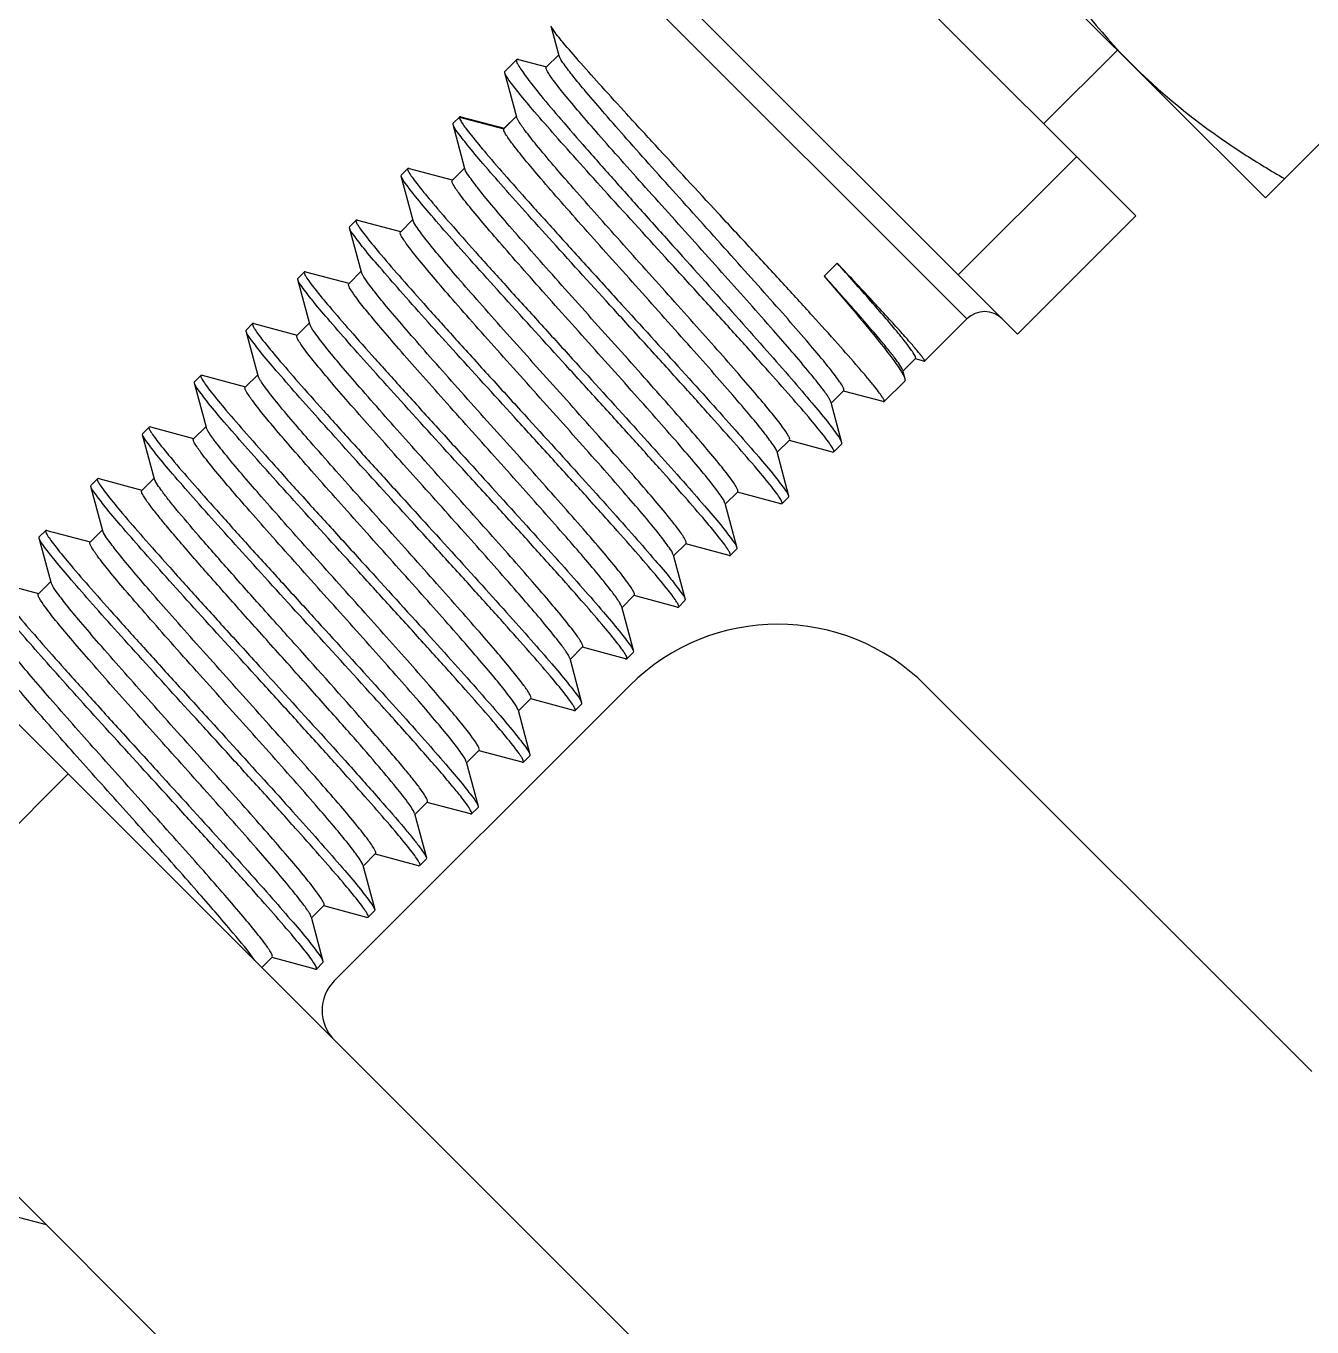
# Model space of a CAD drawing. Extents: x 1725261 to 1937680, y 860327 to 1571294.
# Drawn here: x 1848208.7 to 1848460.2, y 1236233.6 to 1236488.2 of the extents above; entities that cross this region are included whole.
import ezdxf

# ---------------------------------------------------------------- set-up
doc = ezdxf.new("R2010")
doc.units = 0
doc.header["$LTSCALE"] = 1000
doc.header["$MEASUREMENT"] = 0

msp = doc.modelspace()

# ---------------------------------------------------------------- linework, layer by layer
for p, q in [((1848347.02, 1236558.67), (1848451.1, 1236454.59)), ((1848425.73, 1236451.05), (1848343.48, 1236533.3)), ((1848402.6, 1236427.92), (1848320.35, 1236510.17)), ((1848392.7, 1236430.88), (1848323.31, 1236500.27)), ((1848494.47, 1236497.96), (1848451.1, 1236454.59)), ((1848312.95, 1236482.38), (1848311.38, 1236488.2)), ((1848302.34, 1236479.29), (1848304.66, 1236481.62)), ((1848305.02, 1236481.65), (1848304.66, 1236481.62)), ((1848305.02, 1236481.65), (1848310.46, 1236480.2)), ((1848310.44, 1236480.12), (1848312.9, 1236482.58)), ((1848422.19, 1236483.5), (1848407.73, 1236469.04)), ((1848302.3, 1236479.23), (1848302.34, 1236479.29)), ((1848302.32, 1236479.05), (1848302.3, 1236479.23)), ((1848304.65, 1236470.36), (1848302.32, 1236479.05)), ((1848292.2, 1236468.93), (1848292.22, 1236469.18)), ((1848294.53, 1236460.24), (1848292.2, 1236468.93)), ((1848292.22, 1236469.18), (1848293.43, 1236470.39)), ((1848293.48, 1236470.44), (1848293.45, 1236470.37)), ((1848293.45, 1236470.37), (1848302.11, 1236468.06)), ((1848293.72, 1236470.46), (1848293.48, 1236470.44)), ((1848293.72, 1236470.46), (1848302.17, 1236468.21)), ((1848302.11, 1236468.06), (1848304.64, 1236470.59)), ((1848302.14, 1236468.12), (1848304.6, 1236470.57)), ((1848302.11, 1236468.06), (1848302.14, 1236468.12)), ((1848414.16, 1236462.61), (1848391.03, 1236439.48)), ((1848282.08, 1236458.81), (1848282.1, 1236459.06)), ((1848284.41, 1236450.12), (1848282.08, 1236458.81)), ((1848282.1, 1236459.06), (1848283.36, 1236460.32)), ((1848283.6, 1236460.34), (1848283.36, 1236460.32)), ((1848283.6, 1236460.34), (1848292.05, 1236458.09)), ((1848292.02, 1236458), (1848294.48, 1236460.45)), ((1848425.73, 1236451.05), (1848402.6, 1236427.92)), ((1848271.96, 1236448.69), (1848271.98, 1236448.94)), ((1848274.29, 1236440), (1848271.96, 1236448.69)), ((1848271.98, 1236448.94), (1848273.24, 1236450.2)), ((1848273.48, 1236450.22), (1848273.24, 1236450.2)), ((1848273.48, 1236450.22), (1848281.93, 1236447.97)), ((1848281.9, 1236447.88), (1848284.36, 1236450.33)), ((1848367.33, 1236441.81), (1848364.8, 1236439.28)), ((1848261.84, 1236438.58), (1848261.86, 1236438.82)), ((1848264.18, 1236429.88), (1848261.84, 1236438.58)), ((1848261.86, 1236438.82), (1848263.12, 1236440.08)), ((1848263.36, 1236440.1), (1848263.12, 1236440.08)), ((1848263.36, 1236440.1), (1848271.81, 1236437.85)), ((1848271.79, 1236437.76), (1848274.24, 1236440.21)), ((1848274.35, 1236439.85), (1848274.29, 1236440)), ((1848384.41, 1236422.6), (1848392.7, 1236430.88)), ((1848476.2, 1236082.55), (1848130.18, 1236428.57)), ((1848251.72, 1236428.46), (1848251.74, 1236428.7)), ((1848254.06, 1236419.76), (1848251.72, 1236428.46)), ((1848251.74, 1236428.7), (1848253, 1236429.96)), ((1848253.24, 1236429.98), (1848253, 1236429.96)), ((1848253.24, 1236429.98), (1848261.69, 1236427.73)), ((1848261.67, 1236427.64), (1848264.12, 1236430.09)), ((1848382.65, 1236423.12), (1848380.18, 1236420.66)), ((1848384.31, 1236422.59), (1848382.63, 1236423.04)), ((1848380.14, 1236420.84), (1848380.58, 1236419.17)), ((1848384.31, 1236422.59), (1848384.41, 1236422.6)), ((1848241.6, 1236418.34), (1848241.62, 1236418.58)), ((1848243.94, 1236409.64), (1848241.6, 1236418.34)), ((1848241.62, 1236418.58), (1848242.88, 1236419.84)), ((1848243.12, 1236419.86), (1848242.88, 1236419.84)), ((1848243.12, 1236419.86), (1848251.57, 1236417.61)), ((1848251.55, 1236417.52), (1848254, 1236419.97)), ((1848376.52, 1236414.7), (1848380.55, 1236418.73)), ((1848368.61, 1236416.86), (1848366.15, 1236414.41)), ((1848376.33, 1236414.69), (1848368.58, 1236416.77)), ((1848366.1, 1236414.61), (1848368.21, 1236406.67)), ((1848376.33, 1236414.69), (1848376.52, 1236414.7)), ((1848231.48, 1236408.22), (1848231.5, 1236408.46)), ((1848233.82, 1236399.52), (1848231.48, 1236408.22)), ((1848231.5, 1236408.46), (1848232.76, 1236409.72)), ((1848233, 1236409.74), (1848232.76, 1236409.72)), ((1848233, 1236409.74), (1848241.45, 1236407.49)), ((1848241.43, 1236407.4), (1848243.88, 1236409.85)), ((1848355.51, 1236404.94), (1848357.82, 1236396.23)), ((1848358.02, 1236407.18), (1848355.56, 1236404.73)), ((1848366.42, 1236404.83), (1848357.99, 1236407.09)), ((1848366.42, 1236404.83), (1848366.66, 1236404.85)), ((1848366.66, 1236404.85), (1848368.19, 1236406.37)), ((1848368.21, 1236406.67), (1848368.19, 1236406.37)), ((1848231.31, 1236397.28), (1848233.76, 1236399.73)), ((1848221.36, 1236398.1), (1848221.38, 1236398.34)), ((1848223.7, 1236389.4), (1848221.36, 1236398.1)), ((1848221.38, 1236398.34), (1848222.64, 1236399.6)), ((1848222.88, 1236399.62), (1848222.64, 1236399.6)), ((1848222.88, 1236399.62), (1848231.33, 1236397.37)), ((1848345.39, 1236394.82), (1848347.71, 1236386.11)), ((1848347.9, 1236397.06), (1848345.44, 1236394.61)), ((1848356.3, 1236394.71), (1848347.87, 1236396.97)), ((1848356.3, 1236394.71), (1848356.55, 1236394.73)), ((1848356.55, 1236394.73), (1848357.81, 1236395.99)), ((1848357.82, 1236396.23), (1848357.81, 1236395.99)), ((1848221.19, 1236387.16), (1848223.64, 1236389.62)), ((1848211.25, 1236387.98), (1848211.26, 1236388.22)), ((1848213.58, 1236379.29), (1848211.25, 1236387.98)), ((1848211.26, 1236388.22), (1848212.52, 1236389.48)), ((1848212.77, 1236389.5), (1848212.52, 1236389.48)), ((1848212.77, 1236389.5), (1848221.21, 1236387.25)), ((1848335.27, 1236384.7), (1848337.59, 1236375.99)), ((1848337.78, 1236386.95), (1848335.32, 1236384.49)), ((1848346.18, 1236384.59), (1848337.75, 1236386.85)), ((1848346.18, 1236384.59), (1848346.43, 1236384.61)), ((1848346.43, 1236384.61), (1848347.69, 1236385.87)), ((1848347.71, 1236386.11), (1848347.69, 1236385.87)), ((1848373.08, 1236093.15), (1848083.92, 1236382.31)), ((1848202.65, 1236379.38), (1848211.09, 1236377.13)), ((1848211.07, 1236377.04), (1848213.52, 1236379.5)), ((1848213.65, 1236379.09), (1848213.58, 1236379.29)), ((1848327.66, 1236376.83), (1848325.2, 1236374.37)), ((1848325.15, 1236374.58), (1848327.47, 1236365.87)), ((1848336.06, 1236374.47), (1848327.63, 1236376.74)), ((1848336.06, 1236374.47), (1848336.31, 1236374.49)), ((1848336.31, 1236374.49), (1848337.57, 1236375.75)), ((1848337.59, 1236375.99), (1848337.57, 1236375.75)), ((1848317.54, 1236366.71), (1848315.09, 1236364.25)), ((1848315.03, 1236364.46), (1848317.35, 1236355.75)), ((1848325.95, 1236364.35), (1848317.51, 1236366.62)), ((1848325.95, 1236364.35), (1848326.19, 1236364.37)), ((1848326.19, 1236364.37), (1848327.45, 1236365.63)), ((1848327.47, 1236365.87), (1848327.45, 1236365.63)), ((1848326.8, 1236359.16), (1848268.97, 1236301.34)), ((1848460.21, 1236283.57), (1848384.62, 1236359.16)), ((1848307.42, 1236356.59), (1848304.97, 1236354.13)), ((1848315.83, 1236354.23), (1848307.39, 1236356.5)), ((1848304.91, 1236354.34), (1848307.23, 1236345.63)), ((1848315.83, 1236354.23), (1848316.07, 1236354.25)), ((1848316.07, 1236354.25), (1848317.33, 1236355.51)), ((1848317.35, 1236355.75), (1848317.33, 1236355.51)), ((1848297.3, 1236346.47), (1848294.85, 1236344.02)), ((1848305.71, 1236344.11), (1848297.28, 1236346.38)), ((1848294.79, 1236344.22), (1848294.73, 1236344.4)), ((1848294.79, 1236344.22), (1848297.11, 1236335.52)), ((1848305.71, 1236344.11), (1848305.95, 1236344.13)), ((1848305.95, 1236344.13), (1848307.21, 1236345.39)), ((1848307.23, 1236345.63), (1848307.21, 1236345.39)), ((1848170.65, 1236295.57), (1848216.91, 1236341.83)), ((1848287.18, 1236336.35), (1848284.73, 1236333.9)), ((1848295.59, 1236334), (1848287.16, 1236336.26)), ((1848284.67, 1236334.11), (1848286.99, 1236325.4)), ((1848295.59, 1236334), (1848295.83, 1236334.01)), ((1848295.83, 1236334.01), (1848297.09, 1236335.27)), ((1848297.11, 1236335.52), (1848297.09, 1236335.27)), ((1848277.06, 1236326.23), (1848274.61, 1236323.78)), ((1848285.47, 1236323.88), (1848277.04, 1236326.14)), ((1848274.55, 1236323.99), (1848276.87, 1236315.28)), ((1848285.47, 1236323.88), (1848285.71, 1236323.89)), ((1848285.71, 1236323.89), (1848286.97, 1236325.16)), ((1848286.99, 1236325.4), (1848286.97, 1236325.16)), ((1848266.94, 1236316.11), (1848264.49, 1236313.66)), ((1848275.35, 1236313.76), (1848266.92, 1236316.02)), ((1848264.43, 1236313.87), (1848266.75, 1236305.16)), ((1848275.35, 1236313.76), (1848275.59, 1236313.77)), ((1848275.59, 1236313.77), (1848276.85, 1236315.04)), ((1848276.87, 1236315.28), (1848276.85, 1236315.04)), ((1848256.82, 1236305.99), (1848254.79, 1236303.96)), ((1848265.23, 1236303.64), (1848256.8, 1236305.9)), ((1848265.23, 1236303.64), (1848265.47, 1236303.65)), ((1848265.47, 1236303.65), (1848266.73, 1236304.92)), ((1848266.75, 1236305.16), (1848266.73, 1236304.92)), ((1848212.65, 1236253.57), (1848206.2, 1236255.31))]:
    msp.add_line(p, q)
for centre, radius, start, end in [((1848396.17, 1236427.41), 4.91, 45, 135), ((1848355.71, 1236330.25), 40.89, 45, 135), ((1848274.75, 1236295.56), 8.18, 135, 225)]:
    msp.add_arc(centre, radius, start, end)
for points, knots in [([(1848402.81, 1236510.38), (1848404.37, 1236507.68), (1848410.8, 1236497.07), (1848418.51, 1236487.18), (1848425.08, 1236480.61)], [0, 0, 0, 0, 0.251266, 1, 1, 1, 1]), ([(1848344.03, 1236451.6), (1848339.94, 1236456.02), (1848333.99, 1236462.46), (1848326.41, 1236470.71), (1848321.55, 1236476.05), (1848317.52, 1236480.55), (1848314.47, 1236484.07), (1848312.58, 1236486.34), (1848311.7, 1236487.6), (1848311.43, 1236488.03), (1848311.38, 1236488.2)], [0, 0, 0, 0, 0.368142, 0.535897, 0.684709, 0.809342, 0.905414, 0.969598, 0.989056, 1, 1, 1, 1]), ([(1848304.66, 1236481.62), (1848304.58, 1236481.54), (1848304.66, 1236481.09), (1848305, 1236480.46), (1848305.66, 1236479.42), (1848307.1, 1236477.43), (1848309.68, 1236474.21), (1848313.58, 1236469.6), (1848318.41, 1236464.04), (1848323.97, 1236457.76), (1848330.03, 1236450.97), (1848334.22, 1236446.3), (1848336.35, 1236443.93)], [0, 0, 0, 0, 0.007287, 0.022596, 0.046895, 0.080168, 0.172563, 0.296519, 0.44737, 0.619385, 0.805971, 1, 1, 1, 1]), ([(1848368.61, 1236416.86), (1848368.68, 1236416.93), (1848368.6, 1236417.31), (1848368.31, 1236417.84), (1848367.76, 1236418.71), (1848366.54, 1236420.37), (1848364.37, 1236423.07), (1848361.08, 1236426.95), (1848357.02, 1236431.62), (1848352.33, 1236436.91), (1848347.21, 1236442.64), (1848340.08, 1236450.58), (1848333.04, 1236458.4), (1848326.38, 1236465.88), (1848322.08, 1236470.78), (1848318.51, 1236474.95), (1848315.74, 1236478.26), (1848313.99, 1236480.61), (1848313.09, 1236481.88), (1848312.95, 1236482.38)], [0, 0, 0, 0, 0.003461, 0.010825, 0.022535, 0.038573, 0.083113, 0.142879, 0.21566, 0.298761, 0.389116, 0.483412, 0.670116, 0.755815, 0.832283, 0.896851, 0.947308, 0.981997, 1, 1, 1, 1]), ([(1848334.5, 1236442.07), (1848330.49, 1236446.48), (1848324.64, 1236452.89), (1848317.2, 1236461.14), (1848312.42, 1236466.5), (1848308.45, 1236471.06), (1848305.38, 1236474.65), (1848303.47, 1236477.19), (1848302.46, 1236478.53), (1848302.32, 1236479.05)], [0, 0, 0, 0, 0.36438, 0.530796, 0.678891, 0.803581, 0.9006, 0.966696, 1, 1, 1, 1]), ([(1848365.74, 1236415.36), (1848365.33, 1236416.06), (1848364.1, 1236417.71), (1848360.53, 1236422.16), (1848354.19, 1236429.45), (1848345.13, 1236439.62), (1848336.75, 1236448.93), (1848329.94, 1236456.52), (1848325.16, 1236461.88), (1848320.84, 1236466.77), (1848317.15, 1236471.03), (1848314.19, 1236474.56), (1848312.08, 1236477.18), (1848310.88, 1236478.9), (1848310.43, 1236479.72), (1848310.38, 1236480.06), (1848310.44, 1236480.12)], [0, 0, 0, 0, 0.028348, 0.07231, 0.200737, 0.367922, 0.551326, 0.641466, 0.726551, 0.80379, 0.870677, 0.92508, 0.96531, 0.990227, 0.996843, 1, 1, 1, 1]), ([(1848425.08, 1236480.61), (1848431.65, 1236474.04), (1848441.54, 1236466.33), (1848452.15, 1236459.9), (1848454.85, 1236458.34)], [0, 0, 0, 0, 0.748734, 1, 1, 1, 1]), ([(1848324.38, 1236431.95), (1848320.37, 1236436.36), (1848314.52, 1236442.77), (1848307.08, 1236451.02), (1848302.3, 1236456.38), (1848298.33, 1236460.94), (1848295.26, 1236464.53), (1848293.36, 1236467.07), (1848292.34, 1236468.41), (1848292.2, 1236468.93)], [0, 0, 0, 0, 0.364381, 0.5308, 0.678899, 0.803591, 0.900607, 0.966701, 1, 1, 1, 1]), ([(1848293.45, 1236470.37), (1848293.41, 1236470.24), (1848293.62, 1236469.81), (1848294.03, 1236469.1), (1848294.79, 1236468.06), (1848296.34, 1236466.05), (1848299.02, 1236462.86), (1848302.98, 1236458.3), (1848307.83, 1236452.85), (1848313.37, 1236446.7), (1848319.39, 1236440.08), (1848323.53, 1236435.53), (1848325.64, 1236433.21)], [0, 0, 0, 0, 0.00868, 0.025879, 0.051887, 0.086569, 0.180747, 0.305089, 0.45505, 0.625126, 0.809034, 1, 1, 1, 1]), ([(1848305, 1236469.62), (1848304.96, 1236469.7), (1848304.82, 1236469.93), (1848304.7, 1236470.18), (1848304.65, 1236470.36)], [0, 0, 0, 0, 0.313787, 1, 1, 1, 1]), ([(1848358.02, 1236407.18), (1848358.08, 1236407.25), (1848358.03, 1236407.58), (1848357.6, 1236408.39), (1848356.43, 1236410.08), (1848354.38, 1236412.66), (1848351.51, 1236416.11), (1848347.93, 1236420.25), (1848343.76, 1236425), (1848339.16, 1236430.18), (1848332.62, 1236437.49), (1848324.6, 1236446.43), (1848315.97, 1236456.16), (1848309.94, 1236463.12), (1848306.56, 1236467.37), (1848305.39, 1236468.96), (1848305, 1236469.62)], [0, 0, 0, 0, 0.003296, 0.010079, 0.03549, 0.076381, 0.131511, 0.19909, 0.276886, 0.362322, 0.452558, 0.635372, 0.801219, 0.928261, 0.971785, 1, 1, 1, 1]), ([(1848355.51, 1236404.94), (1848355.38, 1236405.43), (1848354.5, 1236406.67), (1848352.82, 1236408.97), (1848350.16, 1236412.17), (1848346.74, 1236416.19), (1848342.63, 1236420.88), (1848336.29, 1236428.04), (1848329.6, 1236435.51), (1848322.83, 1236443.07), (1848317.96, 1236448.53), (1848313.5, 1236453.59), (1848309.61, 1236458.06), (1848306.45, 1236461.81), (1848304.33, 1236464.44), (1848303.11, 1236466.1), (1848302.53, 1236466.97), (1848302.2, 1236467.57), (1848302.07, 1236467.94), (1848302.11, 1236468.06)], [0, 0, 0, 0, 0.018431, 0.053472, 0.104134, 0.168694, 0.244894, 0.330055, 0.515024, 0.608298, 0.697696, 0.780063, 0.852494, 0.912444, 0.95783, 0.974565, 0.987157, 0.995562, 1, 1, 1, 1]), ([(1848314.26, 1236421.83), (1848310.25, 1236426.24), (1848304.4, 1236432.65), (1848296.96, 1236440.9), (1848292.18, 1236446.26), (1848288.22, 1236450.82), (1848285.14, 1236454.41), (1848283.24, 1236456.95), (1848282.22, 1236458.29), (1848282.08, 1236458.81)], [0, 0, 0, 0, 0.364381, 0.530796, 0.678894, 0.80359, 0.900609, 0.966703, 1, 1, 1, 1]), ([(1848283.36, 1236460.32), (1848283.28, 1236460.24), (1848283.42, 1236459.81), (1848283.77, 1236459.23), (1848284.46, 1236458.21), (1848285.95, 1236456.28), (1848288.58, 1236453.11), (1848292.54, 1236448.55), (1848297.42, 1236443.05), (1848303.04, 1236436.82), (1848309.15, 1236430.09), (1848313.37, 1236425.46), (1848315.52, 1236423.09)], [0, 0, 0, 0, 0.006599, 0.021626, 0.045784, 0.078991, 0.171388, 0.295465, 0.44652, 0.61879, 0.805664, 1, 1, 1, 1]), ([(1848347.9, 1236397.06), (1848347.96, 1236397.13), (1848347.9, 1236397.49), (1848347.43, 1236398.36), (1848346.16, 1236400.17), (1848343.94, 1236402.94), (1848340.83, 1236406.64), (1848336.99, 1236411.08), (1848332.54, 1236416.13), (1848327.66, 1236421.61), (1848320.83, 1236429.24), (1848314.06, 1236436.79), (1848307.63, 1236444.04), (1848303.46, 1236448.81), (1848299.98, 1236452.89), (1848297.27, 1236456.15), (1848295.56, 1236458.48), (1848294.67, 1236459.74), (1848294.53, 1236460.24)], [0, 0, 0, 0, 0.003453, 0.010691, 0.037881, 0.081592, 0.14037, 0.212138, 0.294327, 0.383985, 0.477885, 0.664852, 0.751185, 0.82854, 0.894141, 0.945651, 0.981282, 1, 1, 1, 1]), ([(1848345.39, 1236394.82), (1848345.25, 1236395.32), (1848344.36, 1236396.58), (1848342.65, 1236398.91), (1848339.95, 1236402.16), (1848336.47, 1236406.25), (1848332.29, 1236411.01), (1848325.87, 1236418.26), (1848319.1, 1236425.82), (1848312.27, 1236433.44), (1848307.39, 1236438.93), (1848302.94, 1236443.98), (1848299.09, 1236448.42), (1848295.98, 1236452.12), (1848293.76, 1236454.89), (1848292.49, 1236456.71), (1848292.02, 1236457.57), (1848291.96, 1236457.93), (1848292.02, 1236458)], [0, 0, 0, 0, 0.01868, 0.054278, 0.105764, 0.171349, 0.248695, 0.335028, 0.522011, 0.615926, 0.705601, 0.787809, 0.859594, 0.918387, 0.96211, 0.989307, 0.996546, 1, 1, 1, 1]), ([(1848376.52, 1236414.7), (1848376.6, 1236414.78), (1848376.43, 1236415.2), (1848376.08, 1236415.76), (1848375.36, 1236416.76), (1848374.36, 1236418.02), (1848373.04, 1236419.61), (1848370.73, 1236422.31), (1848367.19, 1236426.32), (1848362.27, 1236431.78), (1848356.61, 1236437.97), (1848350.45, 1236444.66), (1848346.2, 1236449.26), (1848344.03, 1236451.6)], [0, 0, 0, 0, 0.006287, 0.021187, 0.045277, 0.078448, 0.120429, 0.17084, 0.294962, 0.446101, 0.618491, 0.80551, 1, 1, 1, 1]), ([(1848304.14, 1236411.71), (1848300.13, 1236416.12), (1848294.28, 1236422.53), (1848286.84, 1236430.78), (1848282.06, 1236436.14), (1848278.1, 1236440.7), (1848275.02, 1236444.29), (1848273.12, 1236446.83), (1848272.1, 1236448.17), (1848271.96, 1236448.69)], [0, 0, 0, 0, 0.364389, 0.530808, 0.678904, 0.803593, 0.90061, 0.966703, 1, 1, 1, 1]), ([(1848273.24, 1236450.2), (1848273.16, 1236450.12), (1848273.3, 1236449.69), (1848273.65, 1236449.11), (1848274.34, 1236448.09), (1848275.83, 1236446.16), (1848278.46, 1236442.99), (1848282.42, 1236438.43), (1848287.3, 1236432.93), (1848292.92, 1236426.7), (1848299.03, 1236419.97), (1848303.25, 1236415.34), (1848305.4, 1236412.98)], [0, 0, 0, 0, 0.006599, 0.021626, 0.045783, 0.07899, 0.171389, 0.295471, 0.446525, 0.618791, 0.805663, 1, 1, 1, 1]), ([(1848337.78, 1236386.95), (1848337.84, 1236387.01), (1848337.78, 1236387.37), (1848337.31, 1236388.24), (1848336.04, 1236390.05), (1848333.82, 1236392.82), (1848330.71, 1236396.52), (1848326.87, 1236400.96), (1848322.42, 1236406.01), (1848317.54, 1236411.49), (1848310.71, 1236419.12), (1848303.94, 1236426.67), (1848297.52, 1236433.92), (1848293.34, 1236438.69), (1848289.86, 1236442.77), (1848287.15, 1236446.03), (1848285.44, 1236448.36), (1848284.55, 1236449.62), (1848284.41, 1236450.12)], [0, 0, 0, 0, 0.003453, 0.010691, 0.03788, 0.081592, 0.14037, 0.212137, 0.294327, 0.383985, 0.477885, 0.664851, 0.751185, 0.82854, 0.894141, 0.945652, 0.981282, 1, 1, 1, 1]), ([(1848335.27, 1236384.7), (1848335.14, 1236385.2), (1848334.25, 1236386.46), (1848332.53, 1236388.79), (1848329.83, 1236392.05), (1848326.35, 1236396.13), (1848322.17, 1236400.89), (1848315.75, 1236408.14), (1848308.98, 1236415.7), (1848302.15, 1236423.33), (1848297.27, 1236428.81), (1848292.82, 1236433.86), (1848288.97, 1236438.3), (1848285.87, 1236442), (1848283.65, 1236444.77), (1848282.37, 1236446.59), (1848281.9, 1236447.45), (1848281.84, 1236447.81), (1848281.9, 1236447.88)], [0, 0, 0, 0, 0.01868, 0.054279, 0.105765, 0.171349, 0.248696, 0.335028, 0.522011, 0.615926, 0.705601, 0.787809, 0.859594, 0.918386, 0.962109, 0.989307, 0.996546, 1, 1, 1, 1]), ([(1848336.35, 1236443.93), (1848340.32, 1236439.51), (1848346.1, 1236433.09), (1848353.44, 1236424.82), (1848358.17, 1236419.43), (1848362.1, 1236414.84), (1848365.15, 1236411.2), (1848367.06, 1236408.6), (1848368.06, 1236407.21), (1848368.21, 1236406.67)], [0, 0, 0, 0, 0.362585, 0.528363, 0.676115, 0.800828, 0.898293, 0.965295, 1, 1, 1, 1]), ([(1848366.66, 1236404.85), (1848366.74, 1236404.92), (1848366.61, 1236405.35), (1848366.26, 1236405.94), (1848365.56, 1236406.95), (1848364.07, 1236408.89), (1848361.44, 1236412.06), (1848357.49, 1236416.61), (1848352.6, 1236422.11), (1848346.99, 1236428.34), (1848340.87, 1236435.08), (1848336.65, 1236439.71), (1848334.5, 1236442.07)], [0, 0, 0, 0, 0.006599, 0.021626, 0.045784, 0.078991, 0.171388, 0.295465, 0.446519, 0.61879, 0.805664, 1, 1, 1, 1]), ([(1848384.41, 1236422.6), (1848384.45, 1236422.63), (1848384.38, 1236422.83), (1848384.21, 1236423.1), (1848383.88, 1236423.57), (1848383.16, 1236424.48), (1848381.88, 1236425.99), (1848379.92, 1236428.21), (1848377.42, 1236430.97), (1848374.43, 1236434.21), (1848371.02, 1236437.88), (1848368.6, 1236440.46), (1848367.33, 1236441.81)], [0, 0, 0, 0, 0.005738, 0.019134, 0.040805, 0.070779, 0.155209, 0.27106, 0.416301, 0.588313, 0.78408, 1, 1, 1, 1]), ([(1848382.65, 1236423.12), (1848382.77, 1236423.25), (1848382.41, 1236423.96), (1848381.81, 1236424.89), (1848380.52, 1236426.59), (1848378.78, 1236428.73), (1848376.52, 1236431.4), (1848372.67, 1236435.83), (1848369.54, 1236439.34), (1848367.33, 1236441.81)], [0, 0, 0, 0, 0.021147, 0.073565, 0.158215, 0.273875, 0.418588, 0.589838, 1, 1, 1, 1]), ([(1848294.02, 1236401.59), (1848290.01, 1236406), (1848284.16, 1236412.41), (1848276.72, 1236420.66), (1848271.94, 1236426.02), (1848267.98, 1236430.58), (1848264.91, 1236434.18), (1848263, 1236436.71), (1848261.98, 1236438.05), (1848261.84, 1236438.58)], [0, 0, 0, 0, 0.364379, 0.530797, 0.678896, 0.80359, 0.900607, 0.966701, 1, 1, 1, 1]), ([(1848263.12, 1236440.08), (1848263.04, 1236440), (1848263.18, 1236439.57), (1848263.53, 1236438.99), (1848264.22, 1236437.97), (1848265.71, 1236436.04), (1848268.34, 1236432.87), (1848272.3, 1236428.31), (1848277.18, 1236422.81), (1848282.8, 1236416.58), (1848288.91, 1236409.85), (1848293.13, 1236405.22), (1848295.29, 1236402.86)], [0, 0, 0, 0, 0.006598, 0.021624, 0.045781, 0.078987, 0.171384, 0.29546, 0.44651, 0.618781, 0.80566, 1, 1, 1, 1]), ([(1848327.66, 1236376.83), (1848327.72, 1236376.89), (1848327.67, 1236377.24), (1848327.21, 1236378.1), (1848325.96, 1236379.88), (1848323.79, 1236382.6), (1848320.74, 1236386.23), (1848316.97, 1236390.59), (1848312.59, 1236395.56), (1848307.78, 1236400.97), (1848301.03, 1236408.51), (1848294.31, 1236416.01), (1848287.9, 1236423.23), (1848283.7, 1236428.02), (1848280.15, 1236432.16), (1848277.37, 1236435.5), (1848275.51, 1236437.96), (1848274.56, 1236439.3), (1848274.35, 1236439.85)], [0, 0, 0, 0, 0.003411, 0.010523, 0.037228, 0.080172, 0.137959, 0.208589, 0.289589, 0.378106, 0.47102, 0.656885, 0.743278, 0.821187, 0.887872, 0.941003, 0.97876, 1, 1, 1, 1]), ([(1848380.14, 1236420.84), (1848380.06, 1236421.12), (1848379.63, 1236421.82), (1848378.76, 1236423.07), (1848377.4, 1236424.79), (1848374.78, 1236427.97), (1848370.54, 1236432.86), (1848366.86, 1236436.98), (1848364.8, 1236439.28)], [0, 0, 0, 0, 0.036338, 0.100465, 0.191874, 0.309308, 0.615028, 1, 1, 1, 1]), ([(1848364.8, 1236439.28), (1848366.9, 1236436.84), (1848370.67, 1236432.43), (1848375.49, 1236426.56), (1848378.55, 1236422.64), (1848380.04, 1236420.35), (1848380.49, 1236419.52), (1848380.58, 1236419.17)], [0, 0, 0, 0, 0.376924, 0.679521, 0.890722, 0.958383, 1, 1, 1, 1]), ([(1848324.74, 1236375.42), (1848324.32, 1236376.1), (1848323.13, 1236377.73), (1848319.68, 1236382.02), (1848313.63, 1236389.01), (1848304.99, 1236398.74), (1848297, 1236407.65), (1848290.49, 1236414.93), (1848285.92, 1236420.08), (1848281.78, 1236424.79), (1848278.23, 1236428.91), (1848275.38, 1236432.33), (1848273.35, 1236434.88), (1848272.19, 1236436.56), (1848271.77, 1236437.37), (1848271.72, 1236437.69), (1848271.79, 1236437.76)], [0, 0, 0, 0, 0.029221, 0.073567, 0.201629, 0.367682, 0.550054, 0.639909, 0.724906, 0.802249, 0.869396, 0.924152, 0.964754, 0.989983, 0.99672, 1, 1, 1, 1]), ([(1848325.64, 1236433.21), (1848329.66, 1236428.81), (1848335.51, 1236422.39), (1848342.95, 1236414.14), (1848347.73, 1236408.78), (1848351.69, 1236404.22), (1848354.76, 1236400.63), (1848356.67, 1236398.09), (1848357.68, 1236396.76), (1848357.82, 1236396.23)], [0, 0, 0, 0, 0.36446, 0.530907, 0.67902, 0.803709, 0.900704, 0.966759, 1, 1, 1, 1]), ([(1848356.55, 1236394.73), (1848356.62, 1236394.8), (1848356.49, 1236395.24), (1848356.14, 1236395.82), (1848355.44, 1236396.83), (1848353.95, 1236398.77), (1848351.32, 1236401.94), (1848347.37, 1236406.49), (1848342.48, 1236411.99), (1848336.87, 1236418.22), (1848330.75, 1236424.96), (1848326.53, 1236429.59), (1848324.38, 1236431.95)], [0, 0, 0, 0, 0.006598, 0.021625, 0.04578, 0.078987, 0.171384, 0.295461, 0.446512, 0.618782, 0.805661, 1, 1, 1, 1]), ([(1848283.9, 1236391.47), (1848279.89, 1236395.88), (1848274.04, 1236402.3), (1848266.61, 1236410.54), (1848261.82, 1236415.9), (1848257.86, 1236420.46), (1848254.79, 1236424.06), (1848252.88, 1236426.59), (1848251.86, 1236427.93), (1848251.72, 1236428.46)], [0, 0, 0, 0, 0.364384, 0.5308, 0.678898, 0.803592, 0.90061, 0.966703, 1, 1, 1, 1]), ([(1848253, 1236429.96), (1848252.92, 1236429.88), (1848253.06, 1236429.45), (1848253.41, 1236428.87), (1848254.1, 1236427.85), (1848255.59, 1236425.92), (1848258.23, 1236422.75), (1848262.18, 1236418.19), (1848267.07, 1236412.69), (1848272.68, 1236406.46), (1848278.79, 1236399.73), (1848283.01, 1236395.1), (1848285.17, 1236392.74)], [0, 0, 0, 0, 0.006599, 0.021626, 0.045785, 0.078991, 0.171389, 0.295468, 0.446524, 0.618793, 0.805664, 1, 1, 1, 1]), ([(1848317.54, 1236366.71), (1848317.6, 1236366.77), (1848317.55, 1236367.11), (1848317.1, 1236367.95), (1848315.88, 1236369.7), (1848313.76, 1236372.37), (1848310.77, 1236375.93), (1848307.07, 1236380.22), (1848302.77, 1236385.1), (1848298.04, 1236390.43), (1848291.36, 1236397.89), (1848283.26, 1236406.93), (1848275.64, 1236415.52), (1848270.48, 1236421.51), (1848267.61, 1236424.94), (1848265.62, 1236427.51), (1848264.59, 1236428.95), (1848264.31, 1236429.54)], [0, 0, 0, 0, 0.003368, 0.010354, 0.036572, 0.078742, 0.135528, 0.20501, 0.284805, 0.372166, 0.464077, 0.64881, 0.81371, 0.881483, 0.936251, 0.976167, 1, 1, 1, 1]), ([(1848314.77, 1236365.05), (1848314.41, 1236365.69), (1848313.29, 1236367.23), (1848309.99, 1236371.41), (1848304, 1236378.32), (1848295.38, 1236388.06), (1848287.33, 1236397.03), (1848280.75, 1236404.39), (1848276.1, 1236409.62), (1848271.88, 1236414.42), (1848268.26, 1236418.61), (1848265.35, 1236422.1), (1848263.27, 1236424.71), (1848262.09, 1236426.42), (1848261.65, 1236427.24), (1848261.6, 1236427.57), (1848261.67, 1236427.64)], [0, 0, 0, 0, 0.02672, 0.069018, 0.194536, 0.360069, 0.543539, 0.634344, 0.720433, 0.798907, 0.86713, 0.922821, 0.964145, 0.989828, 0.99668, 1, 1, 1, 1]), ([(1848315.52, 1236423.09), (1848319.54, 1236418.69), (1848325.39, 1236412.27), (1848332.83, 1236404.02), (1848337.61, 1236398.66), (1848341.57, 1236394.1), (1848344.65, 1236390.51), (1848346.55, 1236387.97), (1848347.57, 1236386.64), (1848347.71, 1236386.11)], [0, 0, 0, 0, 0.364466, 0.530913, 0.679023, 0.803712, 0.900708, 0.966761, 1, 1, 1, 1]), ([(1848346.43, 1236384.61), (1848346.5, 1236384.69), (1848346.37, 1236385.12), (1848346.02, 1236385.7), (1848345.32, 1236386.71), (1848343.83, 1236388.65), (1848341.2, 1236391.82), (1848337.25, 1236396.38), (1848332.36, 1236401.88), (1848326.75, 1236408.11), (1848320.63, 1236414.84), (1848316.41, 1236419.47), (1848314.26, 1236421.83)], [0, 0, 0, 0, 0.006599, 0.021626, 0.045783, 0.078991, 0.17139, 0.295472, 0.446528, 0.618793, 0.805664, 1, 1, 1, 1]), ([(1848273.78, 1236381.36), (1848269.77, 1236385.76), (1848263.92, 1236392.18), (1848256.49, 1236400.42), (1848251.7, 1236405.78), (1848247.74, 1236410.34), (1848244.67, 1236413.94), (1848242.76, 1236416.47), (1848241.74, 1236417.81), (1848241.6, 1236418.34)], [0, 0, 0, 0, 0.364389, 0.530808, 0.678905, 0.803593, 0.900609, 0.966702, 1, 1, 1, 1]), ([(1848242.88, 1236419.84), (1848242.81, 1236419.76), (1848242.94, 1236419.33), (1848243.29, 1236418.75), (1848243.98, 1236417.74), (1848245.47, 1236415.8), (1848248.11, 1236412.63), (1848252.06, 1236408.07), (1848256.95, 1236402.57), (1848262.56, 1236396.35), (1848268.67, 1236389.61), (1848272.9, 1236384.98), (1848275.05, 1236382.62)], [0, 0, 0, 0, 0.006599, 0.021626, 0.045782, 0.078989, 0.171387, 0.295468, 0.446521, 0.618788, 0.805663, 1, 1, 1, 1]), ([(1848254.3, 1236419.21), (1848254.27, 1236419.26), (1848254.18, 1236419.44), (1848254.09, 1236419.63), (1848254.06, 1236419.76)], [0, 0, 0, 0, 0.304527, 1, 1, 1, 1]), ([(1848307.42, 1236356.59), (1848307.48, 1236356.65), (1848307.43, 1236356.99), (1848307, 1236357.81), (1848305.81, 1236359.53), (1848303.72, 1236362.14), (1848300.81, 1236365.64), (1848297.17, 1236369.84), (1848292.95, 1236374.65), (1848288.29, 1236379.89), (1848281.7, 1236387.27), (1848273.64, 1236396.25), (1848265.02, 1236405.98), (1848259.04, 1236412.88), (1848255.76, 1236417.05), (1848254.65, 1236418.57), (1848254.3, 1236419.21)], [0, 0, 0, 0, 0.003326, 0.010193, 0.035938, 0.077359, 0.133176, 0.201544, 0.28017, 0.366406, 0.457339, 0.640956, 0.806417, 0.931592, 0.973615, 1, 1, 1, 1]), ([(1848380.58, 1236419.17), (1848380.59, 1236419.13), (1848380.62, 1236418.98), (1848380.62, 1236418.8), (1848380.55, 1236418.73)], [0, 0, 0, 0, 0.336514, 1, 1, 1, 1]), ([(1848304.76, 1236354.71), (1848304.47, 1236355.31), (1848303.44, 1236356.76), (1848301.42, 1236359.34), (1848298.55, 1236362.79), (1848293.38, 1236368.78), (1848285.76, 1236377.37), (1848277.66, 1236386.4), (1848271, 1236393.85), (1848266.28, 1236399.17), (1848261.99, 1236404.04), (1848258.29, 1236408.32), (1848255.32, 1236411.87), (1848253.2, 1236414.53), (1848251.98, 1236416.28), (1848251.53, 1236417.11), (1848251.48, 1236417.45), (1848251.55, 1236417.52)], [0, 0, 0, 0, 0.024173, 0.064372, 0.119353, 0.187267, 0.352243, 0.536827, 0.628608, 0.715817, 0.795456, 0.864788, 0.921444, 0.963514, 0.989667, 0.996638, 1, 1, 1, 1]), ([(1848366.1, 1236414.61), (1848366.08, 1236414.66), (1848365.99, 1236414.93), (1848365.86, 1236415.17), (1848365.74, 1236415.36)], [0, 0, 0, 0, 0.186143, 1, 1, 1, 1]), ([(1848305.4, 1236412.98), (1848309.42, 1236408.57), (1848315.27, 1236402.15), (1848322.71, 1236393.9), (1848327.49, 1236388.54), (1848331.45, 1236383.98), (1848334.53, 1236380.39), (1848336.43, 1236377.85), (1848337.45, 1236376.52), (1848337.59, 1236375.99)], [0, 0, 0, 0, 0.364457, 0.530899, 0.679012, 0.803706, 0.900705, 0.966759, 1, 1, 1, 1]), ([(1848336.31, 1236374.49), (1848336.38, 1236374.57), (1848336.25, 1236375), (1848335.9, 1236375.58), (1848335.2, 1236376.6), (1848333.72, 1236378.53), (1848331.08, 1236381.7), (1848327.13, 1236386.26), (1848322.24, 1236391.76), (1848316.63, 1236397.99), (1848310.51, 1236404.72), (1848306.29, 1236409.35), (1848304.14, 1236411.71)], [0, 0, 0, 0, 0.006597, 0.021623, 0.045779, 0.078985, 0.171381, 0.295456, 0.44651, 0.618782, 0.805661, 1, 1, 1, 1]), ([(1848263.67, 1236371.24), (1848259.65, 1236375.64), (1848253.8, 1236382.06), (1848246.37, 1236390.3), (1848241.58, 1236395.67), (1848237.62, 1236400.22), (1848234.55, 1236403.82), (1848232.64, 1236406.36), (1848231.63, 1236407.69), (1848231.48, 1236408.22)], [0, 0, 0, 0, 0.364378, 0.530795, 0.678895, 0.803589, 0.900607, 0.966701, 1, 1, 1, 1]), ([(1848232.76, 1236409.72), (1848232.69, 1236409.65), (1848232.82, 1236409.21), (1848233.17, 1236408.63), (1848233.87, 1236407.62), (1848235.35, 1236405.68), (1848237.99, 1236402.51), (1848241.94, 1236397.96), (1848246.83, 1236392.46), (1848252.44, 1236386.23), (1848258.56, 1236379.49), (1848262.78, 1236374.86), (1848264.93, 1236372.5)], [0, 0, 0, 0, 0.006598, 0.021624, 0.045781, 0.078987, 0.171383, 0.295458, 0.446509, 0.61878, 0.80566, 1, 1, 1, 1]), ([(1848294.73, 1236344.4), (1848294.51, 1236344.95), (1848293.55, 1236346.31), (1848291.67, 1236348.78), (1848288.87, 1236352.14), (1848283.77, 1236358.09), (1848276.14, 1236366.69), (1848268, 1236375.78), (1848261.26, 1236383.32), (1848256.46, 1236388.71), (1848252.09, 1236393.67), (1848248.32, 1236398.02), (1848245.29, 1236401.64), (1848243.12, 1236404.36), (1848241.88, 1236406.13), (1848241.42, 1236406.99), (1848241.36, 1236407.33), (1848241.43, 1236407.4)], [0, 0, 0, 0, 0.021586, 0.059632, 0.112982, 0.179814, 0.344197, 0.529911, 0.622691, 0.711053, 0.791891, 0.862368, 0.92002, 0.96286, 0.9895, 0.996595, 1, 1, 1, 1]), ([(1848244.33, 1236408.84), (1848244.28, 1236408.92), (1848244.13, 1236409.18), (1848243.99, 1236409.45), (1848243.94, 1236409.64)], [0, 0, 0, 0, 0.316982, 1, 1, 1, 1]), ([(1848297.3, 1236346.47), (1848297.36, 1236346.53), (1848297.32, 1236346.86), (1848296.89, 1236347.67), (1848295.73, 1236349.35), (1848293.69, 1236351.92), (1848290.84, 1236355.34), (1848287.27, 1236359.47), (1848283.13, 1236364.19), (1848278.54, 1236369.35), (1848272.03, 1236376.64), (1848264.03, 1236385.56), (1848255.39, 1236395.29), (1848249.35, 1236402.27), (1848245.92, 1236406.55), (1848244.73, 1236408.16), (1848244.33, 1236408.84)], [0, 0, 0, 0, 0.003285, 0.010037, 0.035326, 0.076021, 0.1309, 0.198187, 0.275678, 0.360819, 0.450797, 0.633314, 0.7993, 0.92703, 0.971108, 1, 1, 1, 1]), ([(1848295.29, 1236402.86), (1848299.3, 1236398.45), (1848305.15, 1236392.03), (1848312.59, 1236383.79), (1848317.37, 1236378.42), (1848321.34, 1236373.86), (1848324.41, 1236370.27), (1848326.31, 1236367.73), (1848327.33, 1236366.4), (1848327.47, 1236365.87)], [0, 0, 0, 0, 0.364462, 0.53091, 0.679022, 0.803711, 0.900705, 0.966759, 1, 1, 1, 1]), ([(1848326.19, 1236364.37), (1848326.26, 1236364.45), (1848326.13, 1236364.88), (1848325.78, 1236365.46), (1848325.09, 1236366.48), (1848323.6, 1236368.41), (1848320.96, 1236371.58), (1848317.01, 1236376.14), (1848312.12, 1236381.64), (1848306.51, 1236387.87), (1848300.4, 1236394.6), (1848296.17, 1236399.23), (1848294.02, 1236401.59)], [0, 0, 0, 0, 0.006599, 0.021625, 0.045781, 0.078988, 0.171386, 0.295465, 0.446518, 0.618786, 0.805663, 1, 1, 1, 1]), ([(1848253.55, 1236361.12), (1848249.53, 1236365.52), (1848243.68, 1236371.94), (1848236.25, 1236380.18), (1848231.46, 1236385.55), (1848227.5, 1236390.1), (1848224.43, 1236393.7), (1848222.52, 1236396.24), (1848221.51, 1236397.57), (1848221.36, 1236398.1)], [0, 0, 0, 0, 0.364386, 0.530805, 0.678901, 0.803594, 0.900611, 0.966704, 1, 1, 1, 1]), ([(1848222.64, 1236399.6), (1848222.57, 1236399.53), (1848222.7, 1236399.1), (1848223.05, 1236398.51), (1848223.75, 1236397.5), (1848225.24, 1236395.56), (1848227.87, 1236392.39), (1848231.82, 1236387.84), (1848236.71, 1236382.34), (1848242.32, 1236376.11), (1848248.44, 1236369.37), (1848252.66, 1236364.74), (1848254.81, 1236362.38)], [0, 0, 0, 0, 0.006599, 0.021626, 0.045784, 0.078991, 0.171389, 0.29547, 0.446525, 0.618793, 0.805664, 1, 1, 1, 1]), ([(1848272.2, 1236349.58), (1848270, 1236352.08), (1848265.4, 1236357.26), (1848258.38, 1236365.11), (1848251.32, 1236372.98), (1848244.76, 1236380.37), (1848239.83, 1236386.01), (1848236.51, 1236389.92), (1848234.56, 1236392.29), (1848233.07, 1236394.18), (1848231.98, 1236395.68), (1848231.46, 1236396.53), (1848231.2, 1236397.17), (1848231.31, 1236397.28)], [0, 0, 0, 0, 0.158726, 0.329961, 0.501874, 0.662563, 0.800917, 0.858659, 0.907407, 0.946342, 0.974839, 0.992548, 1, 1, 1, 1]), ([(1848274.73, 1236352.11), (1848270.38, 1236357.06), (1848263.67, 1236364.55), (1848254.78, 1236374.47), (1848248.39, 1236381.65), (1848242.81, 1236388.01), (1848238.86, 1236392.63), (1848236.41, 1236395.67), (1848235.13, 1236397.33), (1848234.3, 1236398.55), (1848233.89, 1236399.24), (1848233.82, 1236399.52)], [0, 0, 0, 0, 0.315652, 0.481067, 0.637651, 0.775532, 0.886036, 0.92879, 0.962295, 0.98609, 1, 1, 1, 1]), ([(1848285.17, 1236392.74), (1848289.18, 1236388.33), (1848295.03, 1236381.91), (1848302.47, 1236373.67), (1848307.25, 1236368.3), (1848311.22, 1236363.74), (1848314.29, 1236360.15), (1848316.19, 1236357.61), (1848317.21, 1236356.28), (1848317.35, 1236355.75)], [0, 0, 0, 0, 0.364464, 0.53091, 0.679021, 0.803712, 0.900709, 0.966761, 1, 1, 1, 1]), ([(1848316.07, 1236354.25), (1848316.15, 1236354.33), (1848316.01, 1236354.76), (1848315.66, 1236355.34), (1848314.97, 1236356.36), (1848313.48, 1236358.29), (1848310.84, 1236361.46), (1848306.89, 1236366.02), (1848302, 1236371.52), (1848296.39, 1236377.75), (1848290.28, 1236384.48), (1848286.06, 1236389.11), (1848283.9, 1236391.47)], [0, 0, 0, 0, 0.006599, 0.021626, 0.045784, 0.078991, 0.171389, 0.29547, 0.446525, 0.618793, 0.805664, 1, 1, 1, 1]), ([(1848243.43, 1236351), (1848239.41, 1236355.4), (1848233.56, 1236361.82), (1848226.13, 1236370.06), (1848221.34, 1236375.43), (1848217.38, 1236379.99), (1848214.31, 1236383.58), (1848212.4, 1236386.12), (1848211.39, 1236387.45), (1848211.25, 1236387.98)], [0, 0, 0, 0, 0.364384, 0.530804, 0.678902, 0.803592, 0.900607, 0.966702, 1, 1, 1, 1]), ([(1848212.52, 1236389.48), (1848212.45, 1236389.41), (1848212.58, 1236388.98), (1848212.93, 1236388.39), (1848213.63, 1236387.38), (1848215.12, 1236385.44), (1848217.75, 1236382.27), (1848221.7, 1236377.72), (1848226.59, 1236372.22), (1848232.2, 1236365.99), (1848238.32, 1236359.25), (1848242.54, 1236354.62), (1848244.69, 1236352.26)], [0, 0, 0, 0, 0.006599, 0.021625, 0.045781, 0.078988, 0.171385, 0.295464, 0.446516, 0.618785, 0.805662, 1, 1, 1, 1]), ([(1848274.55, 1236323.99), (1848274.42, 1236324.49), (1848273.53, 1236325.74), (1848271.82, 1236328.07), (1848269.11, 1236331.33), (1848265.63, 1236335.41), (1848261.46, 1236340.18), (1848255.03, 1236347.43), (1848248.26, 1236354.98), (1848241.43, 1236362.61), (1848236.55, 1236368.09), (1848232.1, 1236373.14), (1848228.25, 1236377.58), (1848225.15, 1236381.28), (1848222.93, 1236384.05), (1848221.65, 1236385.87), (1848221.18, 1236386.74), (1848221.12, 1236387.09), (1848221.19, 1236387.16)], [0, 0, 0, 0, 0.01868, 0.054279, 0.105765, 0.171349, 0.248696, 0.335028, 0.522011, 0.615926, 0.705601, 0.787808, 0.859593, 0.918386, 0.962109, 0.989307, 0.996546, 1, 1, 1, 1]), ([(1848277.06, 1236326.23), (1848277.13, 1236326.3), (1848277.07, 1236326.65), (1848276.6, 1236327.52), (1848275.32, 1236329.34), (1848273.1, 1236332.11), (1848270, 1236335.81), (1848266.15, 1236340.24), (1848261.7, 1236345.29), (1848256.82, 1236350.78), (1848250, 1236358.4), (1848243.23, 1236365.96), (1848236.8, 1236373.2), (1848232.63, 1236377.97), (1848229.15, 1236382.06), (1848226.44, 1236385.31), (1848224.72, 1236387.65), (1848223.83, 1236388.9), (1848223.7, 1236389.4)], [0, 0, 0, 0, 0.003454, 0.01069, 0.03788, 0.081592, 0.14037, 0.212137, 0.294327, 0.383985, 0.477885, 0.664852, 0.751185, 0.82854, 0.894141, 0.945652, 0.981282, 1, 1, 1, 1]), ([(1848275.05, 1236382.62), (1848279.06, 1236378.21), (1848284.91, 1236371.79), (1848292.35, 1236363.55), (1848297.13, 1236358.18), (1848301.1, 1236353.63), (1848304.17, 1236350.03), (1848306.07, 1236347.5), (1848307.09, 1236346.16), (1848307.23, 1236345.63)], [0, 0, 0, 0, 0.364457, 0.530901, 0.679015, 0.803708, 0.900705, 0.966759, 1, 1, 1, 1]), ([(1848202.41, 1236379.36), (1848202.33, 1236379.29), (1848202.46, 1236378.86), (1848202.81, 1236378.27), (1848203.51, 1236377.26), (1848205, 1236375.33), (1848207.63, 1236372.16), (1848211.58, 1236367.6), (1848216.47, 1236362.1), (1848222.08, 1236355.87), (1848228.2, 1236349.13), (1848232.42, 1236344.5), (1848234.57, 1236342.14)], [0, 0, 0, 0, 0.006599, 0.021625, 0.045782, 0.078989, 0.171386, 0.295462, 0.446515, 0.618786, 0.805663, 1, 1, 1, 1]), ([(1848305.95, 1236344.13), (1848306.03, 1236344.21), (1848305.89, 1236344.64), (1848305.54, 1236345.22), (1848304.85, 1236346.24), (1848303.36, 1236348.17), (1848300.73, 1236351.34), (1848296.77, 1236355.9), (1848291.89, 1236361.4), (1848286.27, 1236367.63), (1848280.16, 1236374.36), (1848275.94, 1236378.99), (1848273.78, 1236381.36)], [0, 0, 0, 0, 0.006598, 0.021624, 0.045781, 0.078987, 0.171383, 0.295458, 0.446509, 0.618781, 0.80566, 1, 1, 1, 1]), ([(1848233.31, 1236340.88), (1848229.29, 1236345.28), (1848223.44, 1236351.7), (1848216.01, 1236359.94), (1848211.23, 1236365.31), (1848207.26, 1236369.87), (1848204.19, 1236373.46), (1848202.28, 1236376), (1848201.27, 1236377.33), (1848201.13, 1236377.86)], [0, 0, 0, 0, 0.364379, 0.530793, 0.678892, 0.803588, 0.900607, 0.966702, 1, 1, 1, 1]), ([(1848264.07, 1236314.64), (1848263.67, 1236315.31), (1848262.49, 1236316.91), (1848259.08, 1236321.17), (1848253.05, 1236328.14), (1848244.41, 1236337.87), (1848236.4, 1236346.8), (1848229.88, 1236354.1), (1848225.28, 1236359.27), (1848221.13, 1236364.01), (1848217.56, 1236368.15), (1848214.69, 1236371.58), (1848212.65, 1236374.15), (1848211.48, 1236375.84), (1848211.05, 1236376.65), (1848211.01, 1236376.98), (1848211.07, 1236377.04)], [0, 0, 0, 0, 0.028545, 0.072339, 0.199717, 0.365632, 0.548301, 0.638412, 0.723703, 0.80135, 0.868787, 0.923795, 0.96459, 0.989941, 0.996709, 1, 1, 1, 1]), ([(1848266.94, 1236316.11), (1848267.01, 1236316.18), (1848266.95, 1236316.52), (1848266.5, 1236317.37), (1848265.26, 1236319.15), (1848263.09, 1236321.85), (1848260.07, 1236325.47), (1848256.31, 1236329.81), (1848251.96, 1236334.76), (1848247.17, 1236340.14), (1848240.43, 1236347.66), (1848232.3, 1236356.74), (1848224.67, 1236365.34), (1848219.56, 1236371.3), (1848216.75, 1236374.67), (1848214.85, 1236377.16), (1848213.88, 1236378.53), (1848213.65, 1236379.09)], [0, 0, 0, 0, 0.003399, 0.010476, 0.037047, 0.079778, 0.13729, 0.207604, 0.288273, 0.376472, 0.469111, 0.654667, 0.819135, 0.88612, 0.939701, 0.978051, 1, 1, 1, 1]), ([(1848325.15, 1236374.58), (1848325.13, 1236374.64), (1848325.03, 1236374.93), (1848324.87, 1236375.2), (1848324.74, 1236375.42)], [0, 0, 0, 0, 0.182637, 1, 1, 1, 1]), ([(1848264.93, 1236372.5), (1848268.94, 1236368.09), (1848274.79, 1236361.67), (1848282.23, 1236353.43), (1848287.02, 1236348.06), (1848290.98, 1236343.51), (1848294.05, 1236339.91), (1848295.96, 1236337.38), (1848296.97, 1236336.04), (1848297.11, 1236335.52)], [0, 0, 0, 0, 0.364467, 0.530914, 0.679025, 0.803711, 0.900706, 0.96676, 1, 1, 1, 1]), ([(1848280.73, 1236352.43), (1848279.41, 1236353.9), (1848273.74, 1236360.18), (1848268.04, 1236366.44), (1848263.67, 1236371.24)], [0, 0, 0, 0, 0.233463, 1, 1, 1, 1]), ([(1848253.42, 1236305.32), (1848252.13, 1236307.19), (1848248.35, 1236311.73), (1848241.55, 1236319.61), (1848232.9, 1236329.3), (1848225.06, 1236338.05), (1848218.76, 1236345.1), (1848214.37, 1236350.05), (1848210.42, 1236354.56), (1848207.04, 1236358.49), (1848204.34, 1236361.75), (1848202.42, 1236364.19), (1848201.33, 1236365.78), (1848200.93, 1236366.55), (1848200.89, 1236366.86), (1848200.95, 1236366.92)], [0, 0, 0, 0, 0.084185, 0.218091, 0.385276, 0.565061, 0.652706, 0.735182, 0.809919, 0.874592, 0.927202, 0.966148, 0.990336, 0.996808, 1, 1, 1, 1]), ([(1848256.82, 1236305.99), (1848256.89, 1236306.06), (1848256.84, 1236306.4), (1848256.39, 1236307.23), (1848255.18, 1236308.97), (1848253.06, 1236311.63), (1848250.1, 1236315.17), (1848246.42, 1236319.43), (1848242.14, 1236324.3), (1848237.42, 1236329.6), (1848230.77, 1236337.04), (1848222.68, 1236346.06), (1848215.06, 1236354.65), (1848209.89, 1236360.65), (1848207, 1236364.1), (1848204.97, 1236366.71), (1848203.93, 1236368.17), (1848203.62, 1236368.77)], [0, 0, 0, 0, 0.003356, 0.01031, 0.036397, 0.078361, 0.13488, 0.204056, 0.283529, 0.37058, 0.462223, 0.64665, 0.811707, 0.879769, 0.934974, 0.975469, 1, 1, 1, 1]), ([(1848315.03, 1236364.46), (1848315.02, 1236364.5), (1848314.95, 1236364.71), (1848314.85, 1236364.9), (1848314.77, 1236365.05)], [0, 0, 0, 0, 0.194567, 1, 1, 1, 1]), ([(1848254.81, 1236362.38), (1848256.3, 1236360.74), (1848262, 1236354.48), (1848267.7, 1236348.22), (1848271.87, 1236343.57)], [0, 0, 0, 0, 0.261902, 1, 1, 1, 1]), ([(1848285.71, 1236323.89), (1848285.79, 1236323.97), (1848285.65, 1236324.4), (1848285.3, 1236324.99), (1848284.61, 1236326), (1848283.12, 1236327.93), (1848280.49, 1236331.1), (1848276.53, 1236335.66), (1848271.65, 1236341.16), (1848266.03, 1236347.39), (1848259.92, 1236354.13), (1848255.7, 1236358.76), (1848253.55, 1236361.12)], [0, 0, 0, 0, 0.006599, 0.021626, 0.045785, 0.078992, 0.171389, 0.295468, 0.446523, 0.618793, 0.805664, 1, 1, 1, 1]), ([(1848244.69, 1236352.26), (1848248.7, 1236347.85), (1848254.56, 1236341.44), (1848261.99, 1236333.19), (1848266.78, 1236327.83), (1848270.74, 1236323.27), (1848273.81, 1236319.67), (1848275.72, 1236317.14), (1848276.73, 1236315.8), (1848276.87, 1236315.28)], [0, 0, 0, 0, 0.364457, 0.530904, 0.679017, 0.803709, 0.900704, 0.966759, 1, 1, 1, 1]), ([(1848287.18, 1236336.35), (1848287.29, 1236336.46), (1848287.05, 1236337.06), (1848286.55, 1236337.87), (1848285.54, 1236339.3), (1848284.13, 1236341.1), (1848282.29, 1236343.35), (1848279.13, 1236347.08), (1848276.56, 1236350.03), (1848274.73, 1236352.11)], [0, 0, 0, 0, 0.022218, 0.074532, 0.158649, 0.273649, 0.417805, 0.588812, 1, 1, 1, 1]), ([(1848295.83, 1236334.01), (1848295.95, 1236334.13), (1848295.59, 1236334.82), (1848295.01, 1236335.74), (1848293.75, 1236337.4), (1848292.04, 1236339.5), (1848289.82, 1236342.13), (1848286.02, 1236346.51), (1848282.92, 1236349.98), (1848280.73, 1236352.43)], [0, 0, 0, 0, 0.020875, 0.072778, 0.156805, 0.27192, 0.416355, 0.587757, 1, 1, 1, 1]), ([(1848275.59, 1236313.77), (1848275.67, 1236313.85), (1848275.53, 1236314.28), (1848275.18, 1236314.87), (1848274.49, 1236315.88), (1848273, 1236317.81), (1848270.37, 1236320.98), (1848266.41, 1236325.54), (1848261.53, 1236331.04), (1848255.92, 1236337.27), (1848249.8, 1236344.01), (1848245.58, 1236348.64), (1848243.43, 1236351)], [0, 0, 0, 0, 0.006598, 0.021624, 0.045781, 0.078987, 0.171384, 0.295459, 0.44651, 0.618781, 0.80566, 1, 1, 1, 1]), ([(1848284.67, 1236334.11), (1848284.61, 1236334.36), (1848284.26, 1236334.97), (1848283.1, 1236336.7), (1848280.69, 1236339.71), (1848276.87, 1236344.25), (1848273.87, 1236347.68), (1848272.2, 1236349.58)], [0, 0, 0, 0, 0.039274, 0.105078, 0.314338, 0.617974, 1, 1, 1, 1]), ([(1848234.57, 1236342.14), (1848238.59, 1236337.73), (1848244.44, 1236331.32), (1848251.87, 1236323.07), (1848256.66, 1236317.71), (1848260.62, 1236313.15), (1848263.69, 1236309.55), (1848265.6, 1236307.02), (1848266.61, 1236305.68), (1848266.75, 1236305.16)], [0, 0, 0, 0, 0.364467, 0.530914, 0.679024, 0.803711, 0.900707, 0.96676, 1, 1, 1, 1]), ([(1848271.87, 1236343.57), (1848273.91, 1236341.29), (1848277.54, 1236337.21), (1848281.74, 1236332.39), (1848284.31, 1236329.26), (1848285.64, 1236327.58), (1848286.5, 1236326.35), (1848286.92, 1236325.67), (1848286.99, 1236325.4)], [0, 0, 0, 0, 0.386955, 0.692705, 0.809684, 0.900509, 0.964067, 1, 1, 1, 1]), ([(1848265.47, 1236303.65), (1848265.55, 1236303.73), (1848265.41, 1236304.16), (1848265.06, 1236304.75), (1848264.37, 1236305.76), (1848262.88, 1236307.69), (1848260.25, 1236310.86), (1848256.29, 1236315.42), (1848251.41, 1236320.92), (1848245.8, 1236327.15), (1848239.68, 1236333.89), (1848235.46, 1236338.52), (1848233.31, 1236340.88)], [0, 0, 0, 0, 0.006599, 0.021626, 0.045783, 0.07899, 0.171389, 0.295471, 0.446525, 0.61879, 0.805663, 1, 1, 1, 1]), ([(1848264.43, 1236313.87), (1848264.42, 1236313.92), (1848264.33, 1236314.19), (1848264.18, 1236314.44), (1848264.07, 1236314.64)], [0, 0, 0, 0, 0.185678, 1, 1, 1, 1])]:
    msp.add_open_spline(points, degree=3, knots=knots)
for points in [[(1848264.31, 1236429.54), (1848264.26, 1236429.65), (1848264.21, 1236429.76), (1848264.18, 1236429.88)], [(1848304.91, 1236354.34), (1848304.88, 1236354.47), (1848304.82, 1236354.59), (1848304.76, 1236354.71)]]:
    msp.add_open_spline(points, degree=3)

doc.saveas('drawing.dxf')
